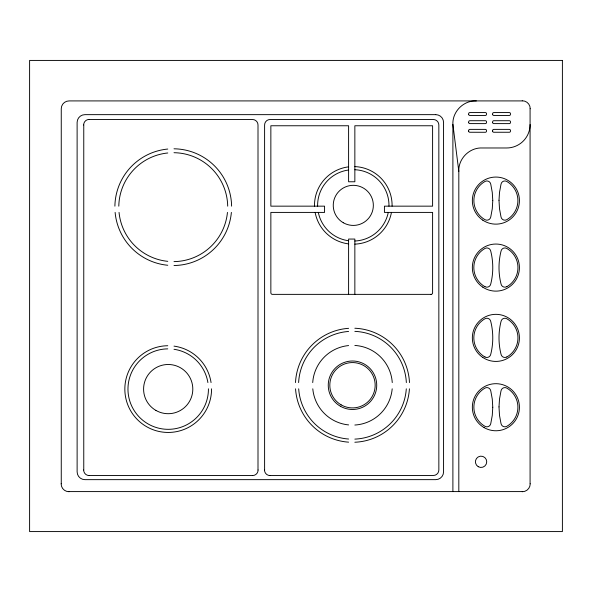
<?xml version="1.0" encoding="UTF-8"?>
<svg xmlns="http://www.w3.org/2000/svg" width="592" height="592" viewBox="0 0 592 592"><rect width="100%" height="100%" fill="white"/><g stroke="black" fill="none" stroke-linecap="round" stroke-linejoin="round"><path stroke-width="0.89" d="M452.895 491.589L452.895 124.357C452.251 111.636 463.617 100.277 476.331 100.914M458.815 491.589L458.815 171.414C458.171 158.7 469.537 147.334 482.251 147.978L506.634 147.978A23.451 23.451 0 0 0 530.099 124.535M522.262 100.914L69.072 100.914A7.814 7.814 0 0 0 61.257 108.728L61.265 483.782M89.229 119.51L252.532 119.51A5.469 5.469 0 0 1 258.008 124.986L258.001 469.996M431.035 294.365L272.416 294.365A1.561 1.561 0 0 1 270.855 292.803L270.855 212.41L324.564 212.41L324.564 206.157L270.855 206.157L270.855 125.763L348.599 125.763L348.599 181.774L354.852 181.774L354.852 125.763L432.597 125.763L432.597 206.157L384.43 206.157L384.43 212.41L432.597 212.41L432.597 292.803A1.576 1.576 0 0 1 431.035 294.387M89.229 475.465L252.532 475.465M270.078 475.465L433.374 475.465A5.469 5.469 0 0 0 438.85 469.996L438.842 124.986A5.469 5.469 0 0 0 433.374 119.51L270.078 119.51A5.469 5.469 0 0 0 264.602 124.986L264.609 469.996M69.072 491.589L522.262 491.589M452.895 124.357L458.815 171.414M530.077 108.728L530.077 483.782M492.633 114.271L492.633 113.738A1.177 1.177 0 0 1 493.802 112.569L509.305 112.569A1.177 1.177 0 0 1 510.482 113.738L510.482 114.271A1.177 1.177 0 0 1 509.305 115.447L493.802 115.447A1.206 1.206 0 0 1 492.603 114.271M492.633 122.426L492.633 121.893A1.177 1.177 0 0 1 493.802 120.716L509.305 120.716A1.206 1.206 0 0 1 510.511 121.893L510.482 122.426A1.206 1.206 0 0 1 509.305 123.624L493.802 123.595A1.206 1.206 0 0 1 492.603 122.426M492.633 131.084L492.633 130.551A1.177 1.177 0 0 1 493.802 129.374L509.305 129.382A1.177 1.177 0 0 1 510.482 130.551L510.482 131.084A1.177 1.177 0 0 1 509.305 132.26L493.802 132.253A1.206 1.206 0 0 1 492.603 131.084M468.664 114.271L468.664 113.738A1.177 1.177 0 0 1 469.833 112.569L485.336 112.569A1.206 1.206 0 0 1 486.543 113.738L486.513 114.271A1.177 1.177 0 0 1 485.336 115.447L469.833 115.447A1.206 1.206 0 0 1 468.635 114.271M468.664 122.426L468.664 121.893A1.177 1.177 0 0 1 469.833 120.716L485.336 120.716A1.206 1.206 0 0 1 486.543 121.893L486.513 122.426A1.206 1.206 0 0 1 485.344 123.624L469.833 123.595A1.206 1.206 0 0 1 468.635 122.426M468.664 131.084L468.664 130.551A1.177 1.177 0 0 1 469.833 129.374L485.336 129.382A1.177 1.177 0 0 1 486.513 130.551L486.513 131.084A1.206 1.206 0 0 1 485.344 132.282L469.833 132.253A1.206 1.206 0 0 1 468.635 131.084M354.852 294.365L354.852 239.057L348.599 239.057L348.599 294.365M83.761 124.986L83.761 469.996M409.427 388.818A57.054 57.054 0 0 1 354.852 442.239M348.599 442.157A57.054 57.054 0 0 1 295.549 388.818M295.504 382.573A57.054 57.054 0 0 1 348.599 328.323M354.852 328.234A57.054 57.054 0 0 1 409.479 382.573M391.453 212.41A38.806 38.806 0 0 1 354.852 244.141M348.599 243.889A38.806 38.806 0 0 1 315.136 212.41M314.5 206.157A38.806 38.806 0 0 1 348.599 166.855M354.852 166.604A38.806 38.806 0 0 1 392.089 206.157M406.297 388.818A53.924 53.924 0 0 1 354.852 439.116M348.599 439.027A53.924 53.924 0 0 1 298.686 388.818M298.627 382.573A53.924 53.924 0 0 1 348.599 331.453M354.852 331.365A53.924 53.924 0 0 1 406.349 382.573M388.271 212.41A35.675 35.675 0 0 1 354.852 241.018M348.599 240.737A35.675 35.675 0 0 1 318.318 212.41M317.623 206.157A35.675 35.675 0 0 1 348.599 170.008M354.852 169.726A35.675 35.675 0 0 1 388.966 206.157M227.454 212.41A54.457 54.457 0 0 1 174.004 261.612M167.758 261.338A54.457 54.457 0 0 1 119.044 212.41M118.8 206.157A54.457 54.457 0 0 1 167.758 152.98M174.004 152.706A54.457 54.457 0 0 1 227.698 206.157M211.559 388.818A43.357 43.357 0 0 1 168.535 432.449A43.357 43.357 0 0 1 124.845 389.484A43.357 43.357 0 0 1 167.758 345.735M174.004 346.128A43.357 43.357 0 0 1 211.063 382.573M392.193 388.818A39.864 39.864 0 0 1 354.852 425.034M348.599 424.908A39.864 39.864 0 0 1 312.791 388.818M312.717 382.573A39.864 39.864 0 0 1 348.599 345.565M354.852 345.447A39.864 39.864 0 0 1 392.259 382.573M69.079 491.723A7.874 7.874 0 0 1 61.131 483.775M530.21 483.775A7.874 7.874 0 0 1 522.262 491.723M522.262 100.781A7.874 7.874 0 0 1 530.21 108.728M270.078 475.561A5.513 5.513 0 0 1 264.513 469.996M506.826 286.72A22.008 22.008 0 0 0 506.826 248.462A3.907 3.907 0 0 0 500.987 251.326C498.353 261.96 498.346 273.223 500.995 283.849A3.907 3.907 0 0 0 506.796 286.676M484.952 357.013A22.008 22.008 0 0 1 484.952 318.755A3.907 3.907 0 0 1 490.79 321.619C493.417 332.253 493.432 343.515 490.783 354.142A3.907 3.907 0 0 1 484.974 356.969M231.376 212.41A58.364 58.364 0 0 1 174.004 265.519M167.758 265.26A58.364 58.364 0 0 1 115.122 212.41M114.892 206.157A58.364 58.364 0 0 1 167.758 149.051M174.004 148.799A58.364 58.364 0 0 1 231.605 206.157M506.826 357.013A22.008 22.008 0 0 0 506.826 318.755A3.907 3.907 0 0 0 500.987 321.619C498.353 332.253 498.346 343.515 500.995 354.142A3.907 3.907 0 0 0 506.796 356.969M208.436 388.818A40.234 40.234 0 0 1 168.535 429.326A40.234 40.234 0 0 1 127.968 389.484A40.234 40.234 0 0 1 167.758 348.866M174.004 349.28A40.234 40.234 0 0 1 207.903 382.573M484.952 286.72A22.008 22.008 0 0 1 484.952 248.462A3.907 3.907 0 0 1 490.79 251.326C493.417 261.96 493.432 273.223 490.783 283.849A3.907 3.907 0 0 1 484.974 286.676M83.664 124.986A5.513 5.513 0 0 1 89.229 119.421M258.09 469.996A5.513 5.513 0 0 1 252.532 475.561M89.229 475.561A5.513 5.513 0 0 1 83.664 469.996M492.773 200.599L492.27 208.761L490.783 216.857A3.907 3.907 0 0 1 484.974 219.684A22.008 22.008 0 0 1 484.952 181.47A3.907 3.907 0 0 1 490.79 184.334L492.27 192.437L492.773 200.599M492.773 407.229L492.27 415.399L490.783 423.495A3.907 3.907 0 0 1 484.974 426.321A22.008 22.008 0 0 1 484.952 388.1A3.907 3.907 0 0 1 490.79 390.972L492.27 399.067L492.773 407.229M499.004 200.274L499.5 208.761L500.995 216.857A3.907 3.907 0 0 0 506.796 219.684A22.008 22.008 0 0 0 506.826 181.47A3.907 3.907 0 0 0 500.987 184.334L499.5 192.437L499.004 200.274M499.004 406.904L499.5 415.399L500.995 423.495A3.907 3.907 0 0 0 506.796 426.321A22.008 22.008 0 0 0 506.826 388.1A3.907 3.907 0 0 0 500.987 390.972L499.5 399.067L499.004 406.904M562.4 60.421L29.6 60.421L29.6 531.579L562.4 531.579L562.4 60.421M435.749 114.648L84.937 114.648A7.814 7.814 0 0 0 77.115 122.463L77.123 471.831A7.814 7.814 0 0 0 84.937 479.653L435.749 479.646A7.814 7.814 0 0 0 443.571 471.831L443.563 122.463A7.814 7.814 0 0 0 435.749 114.641M340.37 406.23A24.235 24.235 0 0 0 376.727 385.237A24.235 24.235 0 0 0 340.37 364.25A24.235 24.235 0 0 0 340.37 406.23M341.155 404.876A22.674 22.674 0 0 0 375.165 385.237A22.674 22.674 0 0 0 341.155 365.604A22.674 22.674 0 0 0 341.155 404.876M482.806 357.457A23.539 23.539 0 0 0 519.376 339.423A23.539 23.539 0 0 0 485.477 316.764A23.539 23.539 0 0 0 482.806 357.457M155.896 410.404A24.605 24.605 0 0 0 192.807 389.092A24.605 24.605 0 0 0 155.896 367.787A24.605 24.605 0 0 0 155.896 410.404M484.115 427.616A23.539 23.539 0 0 0 519.428 407.229A23.539 23.539 0 0 0 484.115 386.842A23.539 23.539 0 0 0 484.115 427.616M478.247 466.703A5.654 5.654 0 0 0 486.728 461.804A5.654 5.654 0 0 0 478.247 456.906A5.654 5.654 0 0 0 478.247 466.703M482.806 287.164A23.539 23.539 0 0 0 519.376 269.131A23.539 23.539 0 0 0 485.477 246.472A23.539 23.539 0 0 0 482.806 287.164M343.271 222.733A20.047 20.047 0 0 0 373.345 205.372A20.047 20.047 0 0 0 343.271 188.012A20.047 20.047 0 0 0 343.271 222.733M482.806 220.172A23.539 23.539 0 0 0 519.376 202.138A23.539 23.539 0 0 0 485.477 179.487A23.539 23.539 0 0 0 482.806 220.172"/></g></svg>
